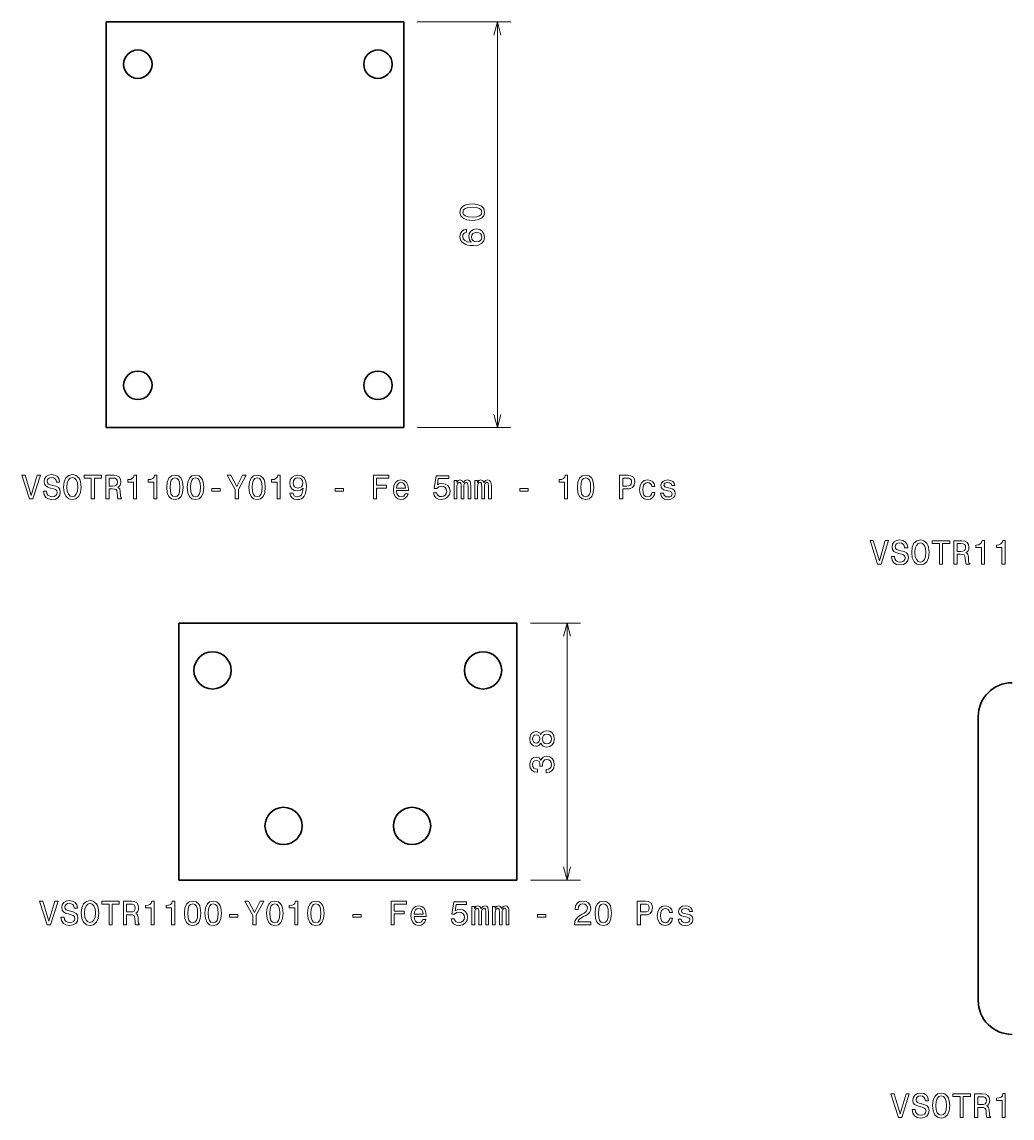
# Model space of a CAD drawing. Extents: x -67 to 283, y 136 to 298.
# Drawn here: x -67.1 to 79.3, y 136 to 298.1 of the extents above; entities that cross this region are included whole.
import ezdxf

# ---------------------------------------------------------------- set-up
doc = ezdxf.new("R2010")
doc.units = 0

msp = doc.modelspace()

# ---------------------------------------------------------------- linework, layer by layer
at = {"color": 7, "lineweight": 35, "ltscale": 0.254542}
for p, q in [((-54.61, 298.14), (-44.43, 298.14)), ((-44.43, 238.14), (-54.61, 238.14))]:
    msp.add_line(p, q, dxfattribs=at)
at = {"color": 7, "lineweight": 35}
for p, q in [((-54.61, 238.14), (-54.61, 298.14)), ((-19.43, 298.14), (-44.43, 298.14)), ((-10.61, 298.14), (-10.61, 238.14)), ((-19.43, 238.14), (-44.43, 238.14)), ((6.12, 209.22), (-43.88, 209.22)), ((-43.88, 209.22), (-43.88, 171.22)), ((6.12, 209.22), (6.12, 171.22)), ((74.33, 158.89), (74.33, 189.89)), ((6.12, 171.22), (-43.88, 171.22))]:
    msp.add_line(p, q, dxfattribs=at)
at = {"color": 7, "lineweight": 35, "ltscale": 0.220458}
for p, q in [((-19.43, 298.14), (-10.61, 298.14)), ((-10.61, 238.14), (-19.43, 238.14))]:
    msp.add_line(p, q, dxfattribs=at)
at = {"color": 7, "lineweight": 13, "ltscale": 0.345913}
for p, q in [((-8.61, 298.14), (5.23, 298.14)), ((-8.61, 238.14), (5.23, 238.14))]:
    msp.add_line(p, q, dxfattribs=at)
at = {"color": 7, "lineweight": 13}
for p, q in [((3.23, 238.14), (3.23, 298.14)), ((13.54, 171.22), (13.54, 209.22))]:
    msp.add_line(p, q, dxfattribs=at)
at = {"color": 7, "lineweight": 13, "ltscale": 0.185465}
for p, q in [((8.12, 209.22), (15.54, 209.22)), ((8.12, 171.22), (15.54, 171.22))]:
    msp.add_line(p, q, dxfattribs=at)
at = {"color": 7, "lineweight": 35, "ltscale": 0.1375}
for p, q in [((74.33, 195.39), (74.33, 189.89)), ((74.33, 158.89), (74.33, 153.39))]:
    msp.add_line(p, q, dxfattribs=at)
at = {"color": 7, "lineweight": 13}
for points in [[(3.75, 296.2), (3.23, 298.14), (2.71, 296.2)], [(2.71, 240.07), (3.23, 238.14), (3.75, 240.07)], [(14.06, 207.29), (13.54, 209.22), (13.03, 207.29)], [(13.03, 173.15), (13.54, 171.22), (14.06, 173.15)]]:
    msp.add_lwpolyline(points, dxfattribs=at)
for points in [[(-0.48, 268.79), (0.31, 268.87), (0.88, 269.1), (1.22, 269.48), (1.33, 270), (1.22, 270.52), (0.88, 270.9), (0.31, 271.13), (-0.48, 271.22), (-1.27, 271.13), (-1.58, 271.04), (-1.84, 270.9), (-2.18, 270.52), (-2.3, 270), (-2.18, 269.48), (-1.83, 269.1), (-1.27, 268.87)], [(-0.48, 269.27), (-1.09, 269.31), (-1.53, 269.44), (-1.79, 269.67), (-1.88, 270), (-1.79, 270.34), (-1.53, 270.56), (-1.09, 270.69), (-0.48, 270.73), (0.13, 270.69), (0.57, 270.56), (0.83, 270.34), (0.92, 270), (0.83, 269.67), (0.57, 269.44), (0.13, 269.31)], [(-1.33, 267.48), (-1.74, 267.38), (-2.04, 267.16), (-2.23, 266.82), (-2.3, 266.37), (-2.26, 266.08), (-2.16, 265.82), (-2.01, 265.59), (-1.79, 265.4), (-1.51, 265.25), (-1.17, 265.14), (-0.77, 265.07), (-0.32, 265.05), (0.39, 265.13), (0.91, 265.38), (1.22, 265.77), (1.33, 266.32), (1.24, 266.81), (1, 267.18), (0.63, 267.42), (0.15, 267.51), (-0.32, 267.42), (-0.69, 267.19), (-0.92, 266.83), (-1.01, 266.39), (-0.9, 265.91), (-0.62, 265.55), (-1.17, 265.63), (-1.57, 265.79), (-1.81, 266.04), (-1.89, 266.38), (-1.85, 266.63), (-1.74, 266.82), (-1.56, 266.95), (-1.33, 267.02)], [(0.16, 267.02), (0.48, 266.96), (0.72, 266.82), (0.88, 266.6), (0.93, 266.31), (0.88, 266.02), (0.72, 265.79), (0.48, 265.64), (0.17, 265.6), (-0.15, 265.65), (-0.38, 265.79), (-0.54, 266.02), (-0.59, 266.33), (-0.54, 266.61), (-0.39, 266.82), (-0.15, 266.96)], [(-64.81, 231.09), (-65.68, 228.11), (-66.59, 231.09), (-67.07, 231.09), (-65.94, 227.59), (-65.43, 227.59), (-64.33, 231.09)], [(-63.44, 228.74), (-63.9, 228.74), (-63.8, 228.21), (-63.55, 227.81), (-63.16, 227.58), (-62.64, 227.49), (-62.12, 227.57), (-61.73, 227.79), (-61.48, 228.14), (-61.39, 228.6), (-61.47, 229.01), (-61.68, 229.28), (-62.02, 229.46), (-62.48, 229.59), (-62.87, 229.68), (-63.13, 229.79), (-63.28, 229.96), (-63.32, 230.21), (-63.28, 230.44), (-63.15, 230.61), (-62.94, 230.72), (-62.67, 230.76), (-62.39, 230.71), (-62.16, 230.58), (-62.02, 230.35), (-61.95, 230.04), (-61.49, 230.04), (-61.49, 230.05), (-61.57, 230.53), (-61.81, 230.88), (-62.18, 231.1), (-62.68, 231.18), (-63.14, 231.1), (-63.49, 230.89), (-63.72, 230.56), (-63.8, 230.14), (-63.73, 229.76), (-63.54, 229.5), (-63.24, 229.33), (-62.82, 229.2), (-62.42, 229.08), (-62.11, 228.97), (-61.92, 228.81), (-61.86, 228.55), (-61.92, 228.28), (-62.07, 228.08), (-62.31, 227.95), (-62.62, 227.91), (-62.96, 227.97), (-63.22, 228.13), (-63.39, 228.39)], [(-60.91, 229.34), (-60.82, 228.55), (-60.55, 227.97), (-60.15, 227.61), (-59.61, 227.49), (-59.08, 227.61), (-58.67, 227.97), (-58.41, 228.55), (-58.32, 229.34), (-58.41, 230.12), (-58.52, 230.44), (-58.67, 230.7), (-59.08, 231.06), (-59.33, 231.15), (-59.61, 231.18), (-60.15, 231.06), (-60.56, 230.7), (-60.82, 230.12)], [(-60.42, 229.34), (-60.37, 229.95), (-60.2, 230.4), (-59.94, 230.67), (-59.61, 230.76), (-59.28, 230.67), (-59.03, 230.39), (-58.86, 229.94), (-58.8, 229.34), (-58.86, 228.73), (-59.03, 228.28), (-59.28, 228), (-59.61, 227.91), (-59.94, 228), (-60.2, 228.28), (-60.37, 228.72)], [(-56.81, 227.59), (-56.34, 227.59), (-56.34, 230.66), (-55.28, 230.66), (-55.28, 231.09), (-57.87, 231.09), (-57.87, 230.66), (-56.81, 230.66)], [(-54.66, 227.59), (-54.19, 227.59), (-54.19, 229.06), (-53.72, 229.06), (-53.36, 229.05), (-53.14, 228.98), (-53.02, 228.81), (-52.97, 228.51), (-52.94, 228.06), (-52.91, 227.76), (-52.85, 227.59), (-52.32, 227.59), (-52.32, 227.68), (-52.44, 227.82), (-52.48, 228.09), (-52.52, 228.65), (-52.6, 229.07), (-52.72, 229.2), (-52.9, 229.3), (-52.7, 229.42), (-52.56, 229.6), (-52.47, 229.82), (-52.43, 230.09), (-52.51, 230.51), (-52.71, 230.83), (-53.04, 231.02), (-53.49, 231.09), (-54.66, 231.09)], [(-53.63, 230.66), (-53.32, 230.63), (-53.1, 230.53), (-52.96, 230.35), (-52.92, 230.08), (-52.97, 229.78), (-53.11, 229.61), (-53.34, 229.52), (-53.66, 229.49), (-54.19, 229.49), (-54.19, 230.66)], [(-50.59, 227.59), (-50.14, 227.59), (-50.14, 231.11), (-50.48, 231.11), (-50.57, 230.8), (-50.75, 230.6), (-51.03, 230.48), (-51.41, 230.44), (-51.41, 230.08), (-50.59, 230.08)], [(-47.56, 227.59), (-47.1, 227.59), (-47.1, 231.11), (-47.44, 231.11), (-47.53, 230.8), (-47.71, 230.6), (-47.99, 230.48), (-48.38, 230.44), (-48.38, 230.08), (-47.56, 230.08)], [(-45.65, 229.3), (-45.57, 228.5), (-45.33, 227.94), (-44.96, 227.6), (-44.43, 227.49), (-43.91, 227.6), (-43.53, 227.94), (-43.3, 228.5), (-43.22, 229.3), (-43.3, 230.08), (-43.4, 230.4), (-43.53, 230.65), (-43.91, 231), (-44.43, 231.11), (-44.96, 231), (-45.33, 230.65), (-45.57, 230.08)], [(-45.16, 229.3), (-45.12, 229.91), (-45, 230.34), (-44.77, 230.6), (-44.43, 230.69), (-44.1, 230.6), (-43.87, 230.34), (-43.75, 229.91), (-43.71, 229.3), (-43.75, 228.68), (-43.87, 228.24), (-44.1, 227.98), (-44.43, 227.9), (-44.77, 227.98), (-45, 228.24), (-45.12, 228.68)], [(-42.61, 229.3), (-42.54, 228.5), (-42.3, 227.94), (-41.92, 227.6), (-41.4, 227.49), (-40.88, 227.6), (-40.5, 227.94), (-40.27, 228.5), (-40.18, 229.3), (-40.27, 230.08), (-40.36, 230.4), (-40.5, 230.65), (-40.88, 231), (-41.4, 231.11), (-41.92, 231), (-42.3, 230.65), (-42.54, 230.08)], [(-42.13, 229.3), (-42.09, 229.91), (-41.96, 230.34), (-41.73, 230.6), (-41.4, 230.69), (-41.06, 230.6), (-40.84, 230.34), (-40.71, 229.91), (-40.67, 229.3), (-40.71, 228.68), (-40.84, 228.24), (-41.06, 227.98), (-41.4, 227.9), (-41.73, 227.98), (-41.96, 228.24), (-42.09, 228.68)], [(-35.06, 227.59), (-35.06, 229), (-33.91, 231.09), (-34.44, 231.09), (-35.3, 229.43), (-36.17, 231.09), (-36.73, 231.09), (-35.53, 228.97), (-35.53, 227.59)], [(-33.5, 229.3), (-33.43, 228.5), (-33.19, 227.94), (-32.81, 227.6), (-32.29, 227.49), (-31.77, 227.6), (-31.39, 227.94), (-31.16, 228.5), (-31.08, 229.3), (-31.16, 230.08), (-31.25, 230.4), (-31.39, 230.65), (-31.77, 231), (-32.29, 231.11), (-32.81, 231), (-33.19, 230.65), (-33.43, 230.08)], [(-33.02, 229.3), (-32.98, 229.91), (-32.85, 230.34), (-32.63, 230.6), (-32.29, 230.69), (-31.95, 230.6), (-31.73, 230.34), (-31.6, 229.91), (-31.56, 229.3), (-31.6, 228.68), (-31.73, 228.24), (-31.95, 227.98), (-32.29, 227.9), (-32.63, 227.98), (-32.85, 228.24), (-32.98, 228.68)], [(-29.34, 227.59), (-28.88, 227.59), (-28.88, 231.11), (-29.23, 231.11), (-29.32, 230.8), (-29.5, 230.6), (-29.78, 230.48), (-30.16, 230.44), (-30.16, 230.08), (-29.34, 230.08)], [(-27.43, 228.45), (-27.35, 228.06), (-27.13, 227.75), (-26.79, 227.56), (-26.34, 227.49), (-26.04, 227.52), (-25.77, 227.61), (-25.54, 227.77), (-25.35, 227.99), (-25.2, 228.27), (-25.09, 228.61), (-25.02, 229), (-25, 229.46), (-25.09, 230.17), (-25.33, 230.69), (-25.73, 231), (-26.27, 231.11), (-26.76, 231.02), (-27.13, 230.78), (-27.38, 230.41), (-27.46, 229.94), (-27.38, 229.45), (-27.14, 229.08), (-26.79, 228.85), (-26.34, 228.78), (-25.86, 228.87), (-25.5, 229.16), (-25.58, 228.6), (-25.75, 228.21), (-25.99, 227.97), (-26.33, 227.89), (-26.59, 227.93), (-26.79, 228.04), (-26.91, 228.22), (-26.96, 228.45)], [(-26.97, 229.94), (-26.92, 230.25), (-26.77, 230.5), (-26.55, 230.66), (-26.27, 230.71), (-25.97, 230.66), (-25.74, 230.5), (-25.6, 230.26), (-25.54, 229.95), (-25.6, 229.63), (-25.74, 229.39), (-25.97, 229.25), (-26.28, 229.19), (-26.56, 229.25), (-26.77, 229.39), (-26.92, 229.62)], [(-15.1, 227.59), (-14.64, 227.59), (-14.64, 229.19), (-13.16, 229.19), (-13.16, 229.61), (-14.64, 229.61), (-14.64, 230.66), (-12.83, 230.66), (-12.83, 231.09), (-15.1, 231.09)], [(-11.69, 228.81), (-9.92, 228.81), (-9.91, 229.02), (-9.99, 229.6), (-10.21, 230.03), (-10.57, 230.29), (-11.04, 230.39), (-11.49, 230.29), (-11.85, 230.01), (-12.07, 229.55), (-12.15, 228.94), (-12.08, 228.32), (-11.85, 227.87), (-11.5, 227.59), (-11.05, 227.49), (-10.66, 227.56), (-10.33, 227.73), (-10.1, 228), (-9.96, 228.36), (-10.4, 228.36), (-10.49, 228.16), (-10.62, 228.01), (-10.99, 227.89), (-11.28, 227.94), (-11.5, 228.12), (-11.64, 228.41), (-11.69, 228.8)], [(-6.21, 228.5), (-6.1, 228.09), (-5.86, 227.76), (-5.49, 227.56), (-5.03, 227.49), (-4.52, 227.58), (-4.12, 227.82), (-3.87, 228.22), (-3.77, 228.72), (-3.86, 229.19), (-4.1, 229.56), (-4.48, 229.79), (-4.97, 229.88), (-5.35, 229.82), (-5.64, 229.65), (-5.5, 230.6), (-3.96, 230.6), (-3.96, 231.01), (-5.84, 231.01), (-6.11, 229.15), (-5.71, 229.15), (-5.42, 229.39), (-5.04, 229.48), (-4.72, 229.42), (-4.47, 229.26), (-4.32, 229.01), (-4.26, 228.7), (-4.32, 228.38), (-4.48, 228.13), (-4.73, 227.97), (-5.04, 227.92), (-5.31, 227.95), (-5.52, 228.07), (-5.67, 228.25), (-5.74, 228.5)], [(-3.15, 227.59), (-2.74, 227.59), (-2.74, 229.4), (-2.71, 229.67), (-2.64, 229.87), (-2.52, 229.98), (-2.37, 230.03), (-2.25, 229.99), (-2.17, 229.89), (-2.13, 229.71), (-2.11, 229.49), (-2.11, 227.59), (-1.73, 227.59), (-1.73, 229.4), (-1.71, 229.66), (-1.63, 229.86), (-1.51, 229.98), (-1.36, 230.03), (-1.24, 229.99), (-1.16, 229.89), (-1.1, 229.49), (-1.1, 227.59), (-0.7, 227.59), (-0.7, 229.46), (-0.72, 229.85), (-0.8, 230.14), (-0.96, 230.32), (-1.23, 230.39), (-1.53, 230.29), (-1.77, 230), (-1.96, 230.28), (-2.27, 230.39), (-2.56, 230.29), (-2.75, 230.01), (-2.75, 230.29), (-3.15, 230.29)], [(-0.11, 227.59), (0.3, 227.59), (0.3, 229.4), (0.32, 229.67), (0.4, 229.87), (0.51, 229.98), (0.67, 230.03), (0.79, 229.99), (0.87, 229.89), (0.91, 229.71), (0.92, 229.49), (0.92, 227.59), (1.31, 227.59), (1.31, 229.4), (1.33, 229.66), (1.41, 229.86), (1.53, 229.98), (1.68, 230.03), (1.8, 229.99), (1.88, 229.89), (1.93, 229.49), (1.93, 227.59), (2.34, 227.59), (2.34, 229.46), (2.31, 229.85), (2.23, 230.14), (2.07, 230.32), (1.81, 230.39), (1.5, 230.29), (1.27, 230), (1.08, 230.28), (0.77, 230.39), (0.48, 230.29), (0.28, 230.01), (0.28, 230.29), (-0.11, 230.29)], [(13.16, 227.59), (13.62, 227.59), (13.62, 231.11), (13.28, 231.11), (13.19, 230.8), (13.01, 230.6), (12.73, 230.48), (12.35, 230.44), (12.35, 230.08), (13.16, 230.08)], [(15.07, 229.3), (15.15, 228.5), (15.39, 227.94), (15.76, 227.6), (16.29, 227.49), (16.81, 227.6), (17.19, 227.94), (17.42, 228.5), (17.5, 229.3), (17.42, 230.08), (17.32, 230.4), (17.19, 230.65), (16.81, 231), (16.29, 231.11), (15.76, 231), (15.39, 230.65), (15.15, 230.08)], [(15.56, 229.3), (15.6, 229.91), (15.72, 230.34), (15.95, 230.6), (16.29, 230.69), (16.62, 230.6), (16.85, 230.34), (16.98, 229.91), (17.02, 229.3), (16.98, 228.68), (16.85, 228.24), (16.62, 227.98), (16.29, 227.9), (15.95, 227.98), (15.72, 228.24), (15.6, 228.68)], [(21.3, 227.59), (21.76, 227.59), (21.76, 229.06), (22.28, 229.06), (22.79, 229.09), (23.21, 229.27), (23.48, 229.61), (23.57, 230.08), (23.5, 230.51), (23.29, 230.83), (22.96, 231.02), (22.51, 231.09), (21.3, 231.09)], [(22.38, 230.66), (22.68, 230.63), (22.91, 230.53), (23.04, 230.35), (23.08, 230.08), (23.03, 229.78), (22.9, 229.61), (22.66, 229.52), (22.35, 229.49), (21.76, 229.49), (21.76, 230.66)], [(26.08, 229.4), (26.52, 229.4), (26.43, 229.8), (26.21, 230.12), (25.87, 230.31), (25.43, 230.39), (24.95, 230.29), (24.58, 230.01), (24.35, 229.55), (24.27, 228.93), (24.34, 228.32), (24.57, 227.87), (24.93, 227.59), (25.42, 227.49), (25.85, 227.57), (26.19, 227.78), (26.42, 228.11), (26.52, 228.55), (26.1, 228.55), (26.02, 228.27), (25.88, 228.06), (25.68, 227.93), (25.43, 227.89), (25.12, 227.95), (24.9, 228.16), (24.77, 228.48), (24.72, 228.95), (24.77, 229.4), (24.91, 229.73), (25.13, 229.93), (25.43, 230), (25.69, 229.96), (25.89, 229.84), (26.02, 229.65)], [(28.72, 229.16), (28.29, 229.27), (27.97, 229.38), (27.86, 229.62), (27.89, 229.78), (28, 229.91), (28.17, 229.98), (28.42, 230.01), (28.66, 229.98), (28.84, 229.89), (28.96, 229.75), (29.01, 229.57), (29.45, 229.57), (29.45, 229.58), (29.37, 229.91), (29.16, 230.17), (28.84, 230.33), (28.42, 230.39), (27.99, 230.33), (27.68, 230.16), (27.48, 229.92), (27.42, 229.6), (27.46, 229.3), (27.61, 229.09), (27.84, 228.94), (28.18, 228.83), (28.67, 228.71), (28.97, 228.58), (29.05, 228.48), (29.08, 228.33), (29.04, 228.15), (28.92, 228), (28.72, 227.91), (28.46, 227.88), (28.18, 227.91), (27.98, 228.02), (27.84, 228.19), (27.79, 228.43), (27.36, 228.43), (27.43, 228.02), (27.64, 227.73), (27.96, 227.56), (28.42, 227.49), (28.89, 227.56), (29.24, 227.73), (29.45, 228.01), (29.53, 228.38), (29.47, 228.7), (29.32, 228.92), (29.06, 229.06)], [(-38.97, 228.74), (-37.75, 228.74), (-37.75, 229.14), (-38.97, 229.14)], [(-20.75, 228.74), (-19.53, 228.74), (-19.53, 229.14), (-20.75, 229.14)], [(-11.69, 229.18), (-11.64, 229.53), (-11.5, 229.79), (-11.29, 229.95), (-11.02, 230), (-10.75, 229.95), (-10.55, 229.79), (-10.42, 229.53), (-10.37, 229.18)], [(6.57, 228.74), (7.79, 228.74), (7.79, 229.14), (6.57, 229.14)], [(60.59, 221.42), (59.71, 218.44), (58.81, 221.42), (58.33, 221.42), (59.46, 217.91), (59.96, 217.91), (61.07, 221.42)], [(61.95, 219.07), (61.49, 219.07), (61.59, 218.54), (61.84, 218.14), (62.23, 217.9), (62.76, 217.82), (63.28, 217.9), (63.66, 218.12), (63.91, 218.47), (64, 218.93), (63.93, 219.34), (63.71, 219.61), (63.37, 219.79), (62.91, 219.92), (62.52, 220.01), (62.26, 220.12), (62.12, 220.29), (62.07, 220.54), (62.12, 220.76), (62.25, 220.94), (62.45, 221.05), (62.73, 221.09), (63.01, 221.04), (63.23, 220.91), (63.38, 220.68), (63.45, 220.37), (63.91, 220.37), (63.91, 220.38), (63.83, 220.85), (63.59, 221.21), (63.22, 221.43), (62.71, 221.51), (62.26, 221.43), (61.9, 221.22), (61.68, 220.89), (61.6, 220.47), (61.66, 220.09), (61.85, 219.83), (62.16, 219.66), (62.57, 219.53), (62.98, 219.41), (63.29, 219.3), (63.47, 219.14), (63.54, 218.88), (63.48, 218.61), (63.32, 218.41), (63.08, 218.28), (62.78, 218.24), (62.43, 218.3), (62.17, 218.46), (62.01, 218.72)], [(64.49, 219.66), (64.58, 218.88), (64.84, 218.3), (65.25, 217.94), (65.78, 217.82), (66.31, 217.94), (66.73, 218.3), (66.98, 218.88), (67.08, 219.66), (66.98, 220.45), (66.87, 220.76), (66.73, 221.03), (66.31, 221.38), (66.06, 221.48), (65.78, 221.51), (65.24, 221.38), (64.83, 221.03), (64.58, 220.45)], [(64.97, 219.66), (65.03, 220.28), (65.19, 220.72), (65.45, 221), (65.78, 221.09), (66.11, 221), (66.37, 220.72), (66.53, 220.27), (66.59, 219.66), (66.53, 219.05), (66.37, 218.61), (66.11, 218.33), (65.78, 218.24), (65.45, 218.33), (65.19, 218.61), (65.03, 219.05)], [(68.59, 217.91), (69.05, 217.91), (69.05, 220.99), (70.11, 220.99), (70.11, 221.41), (67.52, 221.41), (67.52, 220.99), (68.59, 220.99)], [(70.73, 217.91), (71.2, 217.91), (71.2, 219.39), (71.68, 219.39), (72.03, 219.38), (72.25, 219.31), (72.37, 219.14), (72.42, 218.84), (72.45, 218.39), (72.48, 218.09), (72.54, 217.91), (73.07, 217.91), (73.07, 218.01), (72.95, 218.15), (72.91, 218.41), (72.88, 218.98), (72.79, 219.4), (72.68, 219.53), (72.49, 219.62), (72.7, 219.75), (72.84, 219.93), (72.93, 220.15), (72.96, 220.42), (72.89, 220.84), (72.69, 221.16), (72.35, 221.35), (71.9, 221.41), (70.73, 221.41)], [(71.77, 220.99), (72.08, 220.96), (72.29, 220.86), (72.43, 220.68), (72.47, 220.41), (72.42, 220.11), (72.29, 219.94), (72.06, 219.85), (71.74, 219.82), (71.2, 219.82), (71.2, 220.99)], [(74.8, 217.91), (75.26, 217.91), (75.26, 221.44), (74.92, 221.44), (74.82, 221.13), (74.64, 220.93), (74.37, 220.8), (73.98, 220.76), (73.98, 220.41), (74.8, 220.41)], [(77.84, 217.91), (78.29, 217.91), (78.29, 221.44), (77.95, 221.44), (77.86, 221.13), (77.68, 220.93), (77.4, 220.8), (77.02, 220.76), (77.02, 220.41), (77.84, 220.41)], [(9.66, 191.46), (9.8, 191.21), (9.99, 191.03), (10.24, 190.92), (10.54, 190.88), (10.99, 190.96), (11.34, 191.2), (11.56, 191.57), (11.64, 192.09), (11.56, 192.6), (11.34, 192.98), (10.99, 193.21), (10.54, 193.29), (10.24, 193.25), (9.99, 193.15), (9.8, 192.97), (9.66, 192.71), (9.54, 192.92), (9.37, 193.06), (9.17, 193.14), (8.92, 193.17), (8.56, 193.09), (8.28, 192.88), (8.09, 192.54), (8.02, 192.09), (8.09, 191.63), (8.28, 191.29), (8.56, 191.08), (8.92, 191), (9.17, 191.02), (9.37, 191.11)], [(8.96, 191.48), (8.74, 191.52), (8.57, 191.64), (8.46, 191.83), (8.42, 192.09), (8.46, 192.34), (8.57, 192.53), (8.74, 192.65), (8.96, 192.7), (9.19, 192.65), (9.36, 192.53), (9.48, 192.34), (9.52, 192.09), (9.48, 191.83), (9.36, 191.64), (9.19, 191.52)], [(10.53, 191.37), (10.26, 191.41), (10.06, 191.56), (9.93, 191.79), (9.88, 192.09), (9.93, 192.39), (10.06, 192.61), (10.26, 192.76), (10.53, 192.81), (10.82, 192.76), (11.03, 192.61), (11.17, 192.39), (11.22, 192.09), (11.17, 191.79), (11.03, 191.56), (10.82, 191.41)], [(10.44, 187.08), (10.48, 187.08), (10.96, 187.16), (11.33, 187.4), (11.56, 187.77), (11.64, 188.27), (11.56, 188.79), (11.34, 189.18), (10.98, 189.44), (10.53, 189.53), (10.23, 189.49), (9.99, 189.38), (9.8, 189.19), (9.67, 188.95), (9.39, 189.28), (8.96, 189.4), (8.57, 189.32), (8.27, 189.1), (8.08, 188.75), (8.02, 188.27), (8.1, 187.81), (8.32, 187.47), (8.67, 187.24), (9.14, 187.16), (9.18, 187.16), (9.18, 187.61), (8.85, 187.65), (8.62, 187.78), (8.48, 187.99), (8.43, 188.29), (8.47, 188.55), (8.58, 188.75), (8.75, 188.86), (8.98, 188.91), (9.23, 188.86), (9.39, 188.74), (9.5, 188.53), (9.53, 188.24), (9.52, 188.05), (9.92, 188.05), (9.91, 188.29), (9.95, 188.61), (10.08, 188.85), (10.27, 188.99), (10.53, 189.04), (10.82, 188.98), (11.04, 188.84), (11.17, 188.6), (11.22, 188.3), (11.17, 187.98), (11.02, 187.75), (10.78, 187.6), (10.44, 187.55)], [(-62.19, 168.09), (-63.07, 165.11), (-63.97, 168.09), (-64.45, 168.09), (-63.32, 164.59), (-62.82, 164.59), (-61.71, 168.09)], [(-60.83, 165.74), (-61.29, 165.74), (-61.19, 165.21), (-60.94, 164.81), (-60.55, 164.58), (-60.02, 164.49), (-59.5, 164.57), (-59.11, 164.79), (-58.87, 165.14), (-58.78, 165.6), (-58.85, 166.02), (-59.06, 166.28), (-59.41, 166.46), (-59.87, 166.59), (-60.26, 166.69), (-60.52, 166.8), (-60.66, 166.96), (-60.71, 167.21), (-60.66, 167.44), (-60.53, 167.61), (-60.33, 167.72), (-60.05, 167.77), (-59.77, 167.71), (-59.55, 167.58), (-59.4, 167.35), (-59.33, 167.04), (-58.87, 167.04), (-58.87, 167.05), (-58.95, 167.53), (-59.19, 167.88), (-59.56, 168.1), (-60.07, 168.18), (-60.52, 168.1), (-60.88, 167.89), (-61.1, 167.56), (-61.18, 167.14), (-61.12, 166.76), (-60.93, 166.5), (-60.62, 166.33), (-60.21, 166.2), (-59.8, 166.09), (-59.49, 165.97), (-59.31, 165.81), (-59.24, 165.55), (-59.3, 165.28), (-59.46, 165.08), (-59.69, 164.96), (-60, 164.92), (-60.35, 164.97), (-60.61, 165.13), (-60.77, 165.39)], [(-58.29, 166.34), (-58.2, 165.55), (-57.94, 164.97), (-57.53, 164.61), (-57, 164.49), (-56.47, 164.61), (-56.05, 164.97), (-55.8, 165.55), (-55.7, 166.34), (-55.8, 167.12), (-55.91, 167.44), (-56.05, 167.7), (-56.47, 168.06), (-56.72, 168.15), (-57, 168.18), (-57.54, 168.06), (-57.94, 167.7), (-58.2, 167.12)], [(-57.81, 166.34), (-57.75, 166.95), (-57.59, 167.4), (-57.33, 167.67), (-57, 167.77), (-56.67, 167.67), (-56.41, 167.39), (-56.25, 166.94), (-56.18, 166.34), (-56.25, 165.73), (-56.41, 165.28), (-56.67, 165.01), (-57, 164.92), (-57.33, 165.01), (-57.59, 165.28), (-57.75, 165.72)], [(-54.19, 164.59), (-53.73, 164.59), (-53.73, 167.66), (-52.67, 167.66), (-52.67, 168.09), (-55.26, 168.09), (-55.26, 167.66), (-54.19, 167.66)], [(-52.05, 164.59), (-51.58, 164.59), (-51.58, 166.07), (-51.1, 166.07), (-50.75, 166.05), (-50.53, 165.98), (-50.41, 165.81), (-50.35, 165.52), (-50.33, 165.06), (-50.3, 164.76), (-50.24, 164.59), (-49.71, 164.59), (-49.71, 164.68), (-49.83, 164.82), (-49.87, 165.09), (-49.9, 165.65), (-49.99, 166.07), (-50.1, 166.2), (-50.28, 166.3), (-50.08, 166.42), (-49.94, 166.6), (-49.85, 166.82), (-49.82, 167.09), (-49.89, 167.51), (-50.09, 167.83), (-50.43, 168.02), (-50.88, 168.09), (-52.05, 168.09)], [(-51.01, 167.66), (-50.7, 167.63), (-50.49, 167.53), (-50.35, 167.36), (-50.3, 167.08), (-50.35, 166.79), (-50.49, 166.61), (-50.72, 166.52), (-51.04, 166.49), (-51.58, 166.49), (-51.58, 167.66)], [(-47.98, 164.59), (-47.52, 164.59), (-47.52, 168.11), (-47.86, 168.11), (-47.95, 167.81), (-48.14, 167.6), (-48.41, 167.48), (-48.8, 167.44), (-48.8, 167.08), (-47.98, 167.08)], [(-44.94, 164.59), (-44.48, 164.59), (-44.48, 168.11), (-44.83, 168.11), (-44.92, 167.81), (-45.1, 167.6), (-45.38, 167.48), (-45.76, 167.44), (-45.76, 167.08), (-44.94, 167.08)], [(-43.03, 166.3), (-42.96, 165.51), (-42.72, 164.94), (-42.34, 164.6), (-41.82, 164.49), (-41.3, 164.6), (-40.92, 164.94), (-40.69, 165.51), (-40.61, 166.3), (-40.69, 167.08), (-40.78, 167.4), (-40.92, 167.65), (-41.3, 168), (-41.82, 168.11), (-42.34, 168), (-42.72, 167.65), (-42.96, 167.08)], [(-42.55, 166.3), (-42.51, 166.91), (-42.38, 167.35), (-42.15, 167.6), (-41.82, 167.69), (-41.48, 167.6), (-41.26, 167.35), (-41.13, 166.91), (-41.09, 166.3), (-41.13, 165.68), (-41.26, 165.24), (-41.48, 164.99), (-41.82, 164.9), (-42.15, 164.99), (-42.38, 165.24), (-42.51, 165.68)], [(-40, 166.3), (-39.92, 165.51), (-39.68, 164.94), (-39.31, 164.6), (-38.78, 164.49), (-38.26, 164.6), (-37.88, 164.94), (-37.65, 165.51), (-37.57, 166.3), (-37.65, 167.08), (-37.75, 167.4), (-37.88, 167.65), (-38.26, 168), (-38.78, 168.11), (-39.31, 168), (-39.68, 167.65), (-39.92, 167.08)], [(-39.51, 166.3), (-39.47, 166.91), (-39.35, 167.35), (-39.12, 167.6), (-38.78, 167.69), (-38.45, 167.6), (-38.22, 167.35), (-38.09, 166.91), (-38.05, 166.3), (-38.09, 165.68), (-38.22, 165.24), (-38.45, 164.99), (-38.78, 164.9), (-39.12, 164.99), (-39.35, 165.24), (-39.47, 165.68)], [(-32.45, 164.59), (-32.45, 166), (-31.3, 168.09), (-31.82, 168.09), (-32.68, 166.43), (-33.56, 168.09), (-34.12, 168.09), (-32.92, 165.97), (-32.92, 164.59)], [(-30.89, 166.3), (-30.81, 165.51), (-30.58, 164.94), (-30.2, 164.6), (-29.67, 164.49), (-29.15, 164.6), (-28.77, 164.94), (-28.54, 165.51), (-28.46, 166.3), (-28.54, 167.08), (-28.64, 167.4), (-28.77, 167.65), (-29.15, 168), (-29.67, 168.11), (-30.2, 168), (-30.58, 167.65), (-30.81, 167.08)], [(-30.4, 166.3), (-30.36, 166.91), (-30.24, 167.35), (-30.01, 167.6), (-29.67, 167.69), (-29.34, 167.6), (-29.11, 167.35), (-28.99, 166.91), (-28.95, 166.3), (-28.99, 165.68), (-29.11, 165.24), (-29.34, 164.99), (-29.67, 164.9), (-30.01, 164.99), (-30.24, 165.24), (-30.36, 165.68)], [(-26.73, 164.59), (-26.27, 164.59), (-26.27, 168.11), (-26.61, 168.11), (-26.7, 167.81), (-26.88, 167.6), (-27.16, 167.48), (-27.54, 167.44), (-27.54, 167.08), (-26.73, 167.08)], [(-24.82, 166.3), (-24.74, 165.51), (-24.5, 164.94), (-24.13, 164.6), (-23.6, 164.49), (-23.08, 164.6), (-22.7, 164.94), (-22.47, 165.51), (-22.39, 166.3), (-22.47, 167.08), (-22.57, 167.4), (-22.7, 167.65), (-23.08, 168), (-23.6, 168.11), (-24.13, 168), (-24.5, 167.65), (-24.74, 167.08)], [(-24.33, 166.3), (-24.29, 166.91), (-24.17, 167.35), (-23.94, 167.6), (-23.6, 167.69), (-23.27, 167.6), (-23.04, 167.35), (-22.91, 166.91), (-22.87, 166.3), (-22.91, 165.68), (-23.04, 165.24), (-23.27, 164.99), (-23.6, 164.9), (-23.94, 164.99), (-24.17, 165.24), (-24.29, 165.68)], [(-12.49, 164.59), (-12.02, 164.59), (-12.02, 166.2), (-10.55, 166.2), (-10.55, 166.62), (-12.02, 166.62), (-12.02, 167.66), (-10.21, 167.66), (-10.21, 168.09), (-12.49, 168.09)], [(-9.08, 165.81), (-7.3, 165.81), (-7.3, 166.02), (-7.38, 166.6), (-7.6, 167.03), (-7.95, 167.3), (-8.42, 167.39), (-8.88, 167.29), (-9.23, 167.01), (-9.46, 166.55), (-9.54, 165.94), (-9.46, 165.32), (-9.24, 164.87), (-8.89, 164.59), (-8.44, 164.49), (-8.04, 164.56), (-7.72, 164.73), (-7.48, 165), (-7.35, 165.36), (-7.79, 165.36), (-7.88, 165.16), (-8.01, 165.01), (-8.38, 164.89), (-8.67, 164.95), (-8.88, 165.12), (-9.03, 165.41), (-9.08, 165.8)], [(-9.08, 166.19), (-9.02, 166.53), (-8.88, 166.79), (-8.68, 166.95), (-8.41, 167), (-8.14, 166.95), (-7.93, 166.79), (-7.81, 166.53), (-7.76, 166.19)], [(-3.6, 165.5), (-3.49, 165.09), (-3.24, 164.76), (-2.88, 164.56), (-2.41, 164.49), (-1.9, 164.58), (-1.51, 164.82), (-1.25, 165.22), (-1.16, 165.72), (-1.24, 166.19), (-1.49, 166.56), (-1.86, 166.8), (-2.35, 166.88), (-2.73, 166.82), (-3.02, 166.66), (-2.88, 167.6), (-1.35, 167.6), (-1.35, 168.01), (-3.22, 168.01), (-3.5, 166.16), (-3.09, 166.16), (-2.8, 166.39), (-2.43, 166.48), (-2.11, 166.42), (-1.86, 166.26), (-1.7, 166.02), (-1.65, 165.7), (-1.7, 165.38), (-1.86, 165.13), (-2.11, 164.98), (-2.43, 164.92), (-2.7, 164.96), (-2.9, 165.07), (-3.05, 165.25), (-3.13, 165.5)], [(-0.53, 164.59), (-0.12, 164.59), (-0.12, 166.4), (-0.1, 166.67), (-0.02, 166.87), (0.09, 166.98), (0.24, 167.03), (0.36, 166.99), (0.45, 166.89), (0.49, 166.72), (0.5, 166.49), (0.5, 164.59), (0.88, 164.59), (0.88, 166.4), (0.91, 166.67), (0.99, 166.86), (1.11, 166.98), (1.26, 167.03), (1.38, 166.99), (1.46, 166.89), (1.51, 166.49), (1.51, 164.59), (1.92, 164.59), (1.92, 166.46), (1.89, 166.85), (1.81, 167.14), (1.65, 167.33), (1.39, 167.39), (1.08, 167.29), (0.84, 167), (0.66, 167.29), (0.34, 167.39), (0.06, 167.29), (-0.14, 167.01), (-0.14, 167.3), (-0.53, 167.3)], [(2.5, 164.59), (2.91, 164.59), (2.91, 166.4), (2.94, 166.67), (3.01, 166.87), (3.13, 166.98), (3.28, 167.03), (3.4, 166.99), (3.48, 166.89), (3.52, 166.72), (3.54, 166.49), (3.54, 164.59), (3.92, 164.59), (3.92, 166.4), (3.95, 166.67), (4.02, 166.86), (4.14, 166.98), (4.29, 167.03), (4.41, 166.99), (4.5, 166.89), (4.55, 166.49), (4.55, 164.59), (4.95, 164.59), (4.95, 166.46), (4.93, 166.85), (4.85, 167.14), (4.69, 167.33), (4.42, 167.39), (4.12, 167.29), (3.88, 167), (3.69, 167.29), (3.38, 167.39), (3.09, 167.29), (2.9, 167.01), (2.9, 167.3), (2.5, 167.3)], [(14.64, 164.59), (17.04, 164.59), (17.04, 165.02), (15.14, 165.02), (15.25, 165.26), (15.43, 165.46), (15.99, 165.81), (16.29, 165.96), (16.62, 166.18), (16.86, 166.43), (16.99, 166.73), (17.04, 167.07), (16.96, 167.49), (16.72, 167.83), (16.36, 168.04), (15.89, 168.11), (15.4, 168.03), (15.04, 167.79), (14.8, 167.41), (14.72, 166.91), (14.72, 166.84), (15.18, 166.84), (15.18, 166.88), (15.22, 167.23), (15.36, 167.48), (15.58, 167.64), (15.86, 167.69), (16.16, 167.64), (16.37, 167.52), (16.51, 167.32), (16.56, 167.07), (16.53, 166.84), (16.43, 166.65), (16.27, 166.47), (16.05, 166.32), (15.75, 166.16), (15.26, 165.85), (14.91, 165.52), (14.7, 165.11), (14.64, 164.6)], [(17.69, 166.3), (17.76, 165.51), (18, 164.94), (18.38, 164.6), (18.9, 164.49), (19.42, 164.6), (19.8, 164.94), (20.03, 165.51), (20.11, 166.3), (20.03, 167.08), (19.94, 167.4), (19.8, 167.65), (19.42, 168), (18.9, 168.11), (18.38, 168), (18, 167.65), (17.76, 167.08)], [(18.17, 166.3), (18.21, 166.91), (18.34, 167.35), (18.57, 167.6), (18.9, 167.69), (19.24, 167.6), (19.46, 167.35), (19.59, 166.91), (19.63, 166.3), (19.59, 165.68), (19.46, 165.24), (19.24, 164.99), (18.9, 164.9), (18.57, 164.99), (18.34, 165.24), (18.21, 165.68)], [(23.91, 164.59), (24.38, 164.59), (24.38, 166.07), (24.89, 166.07), (25.41, 166.09), (25.82, 166.27), (26.09, 166.61), (26.18, 167.08), (26.11, 167.51), (25.91, 167.83), (25.58, 168.02), (25.12, 168.09), (23.91, 168.09)], [(25, 167.66), (25.3, 167.63), (25.52, 167.53), (25.65, 167.36), (25.7, 167.08), (25.65, 166.79), (25.51, 166.61), (25.28, 166.52), (24.96, 166.49), (24.38, 166.49), (24.38, 167.66)], [(28.69, 166.4), (29.13, 166.4), (29.04, 166.8), (28.82, 167.12), (28.49, 167.32), (28.05, 167.39), (27.56, 167.29), (27.19, 167.01), (26.96, 166.55), (26.88, 165.93), (26.96, 165.32), (27.18, 164.87), (27.54, 164.59), (28.03, 164.49), (28.47, 164.57), (28.8, 164.78), (29.04, 165.11), (29.14, 165.56), (28.71, 165.56), (28.64, 165.27), (28.5, 165.06), (28.29, 164.93), (28.05, 164.89), (27.74, 164.96), (27.52, 165.16), (27.38, 165.49), (27.34, 165.95), (27.38, 166.4), (27.52, 166.73), (27.75, 166.93), (28.05, 167), (28.31, 166.96), (28.51, 166.84), (28.64, 166.65)], [(31.33, 166.17), (30.9, 166.27), (30.58, 166.38), (30.48, 166.62), (30.51, 166.79), (30.61, 166.91), (30.79, 166.98), (31.03, 167.01), (31.27, 166.98), (31.46, 166.89), (31.58, 166.76), (31.63, 166.57), (32.06, 166.57), (32.06, 166.58), (31.99, 166.91), (31.78, 167.17), (31.46, 167.33), (31.03, 167.39), (30.6, 167.33), (30.29, 167.16), (30.09, 166.92), (30.03, 166.61), (30.08, 166.3), (30.22, 166.09), (30.45, 165.94), (30.79, 165.83), (31.28, 165.71), (31.59, 165.59), (31.67, 165.49), (31.7, 165.33), (31.65, 165.15), (31.53, 165.01), (31.34, 164.92), (31.07, 164.89), (30.8, 164.92), (30.59, 165.02), (30.46, 165.19), (30.4, 165.43), (29.97, 165.43), (30.04, 165.03), (30.25, 164.73), (30.58, 164.56), (31.03, 164.49), (31.51, 164.56), (31.85, 164.73), (32.07, 165.02), (32.14, 165.38), (32.09, 165.7), (31.93, 165.92), (31.67, 166.06)], [(-36.35, 165.74), (-35.13, 165.74), (-35.13, 166.14), (-36.35, 166.14)], [(-18.14, 165.74), (-16.92, 165.74), (-16.92, 166.14), (-18.14, 166.14)], [(9.19, 165.74), (10.41, 165.74), (10.41, 166.14), (9.19, 166.14)], [(63.66, 139.61), (62.78, 136.63), (61.88, 139.61), (61.4, 139.61), (62.53, 136.1), (63.03, 136.1), (64.14, 139.61)], [(65.02, 137.26), (64.56, 137.26), (64.66, 136.72), (64.91, 136.33), (65.3, 136.09), (65.83, 136.01), (66.35, 136.09), (66.73, 136.31), (66.98, 136.66), (67.07, 137.12), (67, 137.53), (66.79, 137.8), (66.44, 137.97), (65.98, 138.1), (65.59, 138.2), (65.33, 138.31), (65.19, 138.47), (65.14, 138.72), (65.19, 138.95), (65.32, 139.12), (65.52, 139.24), (65.8, 139.28), (66.08, 139.23), (66.3, 139.09), (66.45, 138.87), (66.52, 138.56), (66.98, 138.56), (66.98, 138.57), (66.9, 139.04), (66.66, 139.4), (66.29, 139.62), (65.78, 139.69), (65.33, 139.62), (64.97, 139.41), (64.75, 139.08), (64.67, 138.65), (64.73, 138.28), (64.92, 138.02), (65.23, 137.85), (65.64, 137.72), (66.05, 137.6), (66.36, 137.49), (66.54, 137.33), (66.61, 137.07), (66.55, 136.8), (66.39, 136.6), (66.15, 136.47), (65.85, 136.43), (65.5, 136.49), (65.24, 136.65), (65.08, 136.91)], [(67.56, 137.85), (67.65, 137.07), (67.91, 136.49), (68.32, 136.13), (68.85, 136.01), (69.38, 136.13), (69.8, 136.49), (70.05, 137.07), (70.15, 137.85), (70.05, 138.63), (69.94, 138.95), (69.8, 139.21), (69.38, 139.57), (69.13, 139.66), (68.85, 139.7), (68.31, 139.57), (67.9, 139.22), (67.65, 138.64)], [(71.66, 136.1), (72.12, 136.1), (72.12, 139.18), (73.18, 139.18), (73.18, 139.6), (70.59, 139.6), (70.59, 139.18), (71.66, 139.18)], [(73.8, 136.1), (74.27, 136.1), (74.27, 137.58), (74.75, 137.58), (75.1, 137.56), (75.32, 137.49), (75.44, 137.33), (75.49, 137.03), (75.52, 136.58), (75.55, 136.28), (75.61, 136.1), (76.14, 136.1), (76.14, 136.2), (76.02, 136.34), (75.98, 136.6), (75.95, 137.17), (75.86, 137.59), (75.75, 137.72), (75.57, 137.81), (75.77, 137.94), (75.91, 138.11), (76, 138.34), (76.03, 138.6), (75.96, 139.03), (75.76, 139.35), (75.42, 139.54), (74.97, 139.6), (73.8, 139.6)], [(77.87, 136.1), (78.33, 136.1), (78.33, 139.63), (77.99, 139.63), (77.9, 139.32), (77.71, 139.11), (77.44, 138.99), (77.05, 138.95), (77.05, 138.59), (77.87, 138.59)], [(68.04, 137.85), (68.1, 138.46), (68.26, 138.91), (68.52, 139.18), (68.85, 139.28), (69.18, 139.18), (69.44, 138.91), (69.6, 138.46), (69.66, 137.85), (69.6, 137.24), (69.44, 136.79), (69.18, 136.52), (68.85, 136.43), (68.52, 136.52), (68.26, 136.79), (68.1, 137.24)], [(74.84, 139.17), (75.15, 139.14), (75.36, 139.05), (75.5, 138.87), (75.55, 138.59), (75.49, 138.3), (75.36, 138.12), (75.13, 138.03), (74.81, 138.01), (74.27, 138.01), (74.27, 139.17)]]:
    msp.add_lwpolyline(points, close=True, dxfattribs=at)
at = {"color": 7, "lineweight": 35}
for centre, radius in [((-49.93, 291.89), 2.1), ((-14.43, 291.89), 2.1), ((-49.93, 244.39), 2.1), ((-14.43, 244.39), 2.1), ((-38.88, 202.22), 2.75), ((1.12, 202.22), 2.75), ((-28.38, 179.22), 2.75), ((-9.38, 179.22), 2.75)]:
    msp.add_circle(centre, radius, dxfattribs=at)
for centre, start, end in [((79.33, 195.39), 90, 180), ((79.33, 153.39), 180, 270)]:
    msp.add_arc(centre, 5, start, end, dxfattribs=at)

doc.saveas('drawing.dxf')
